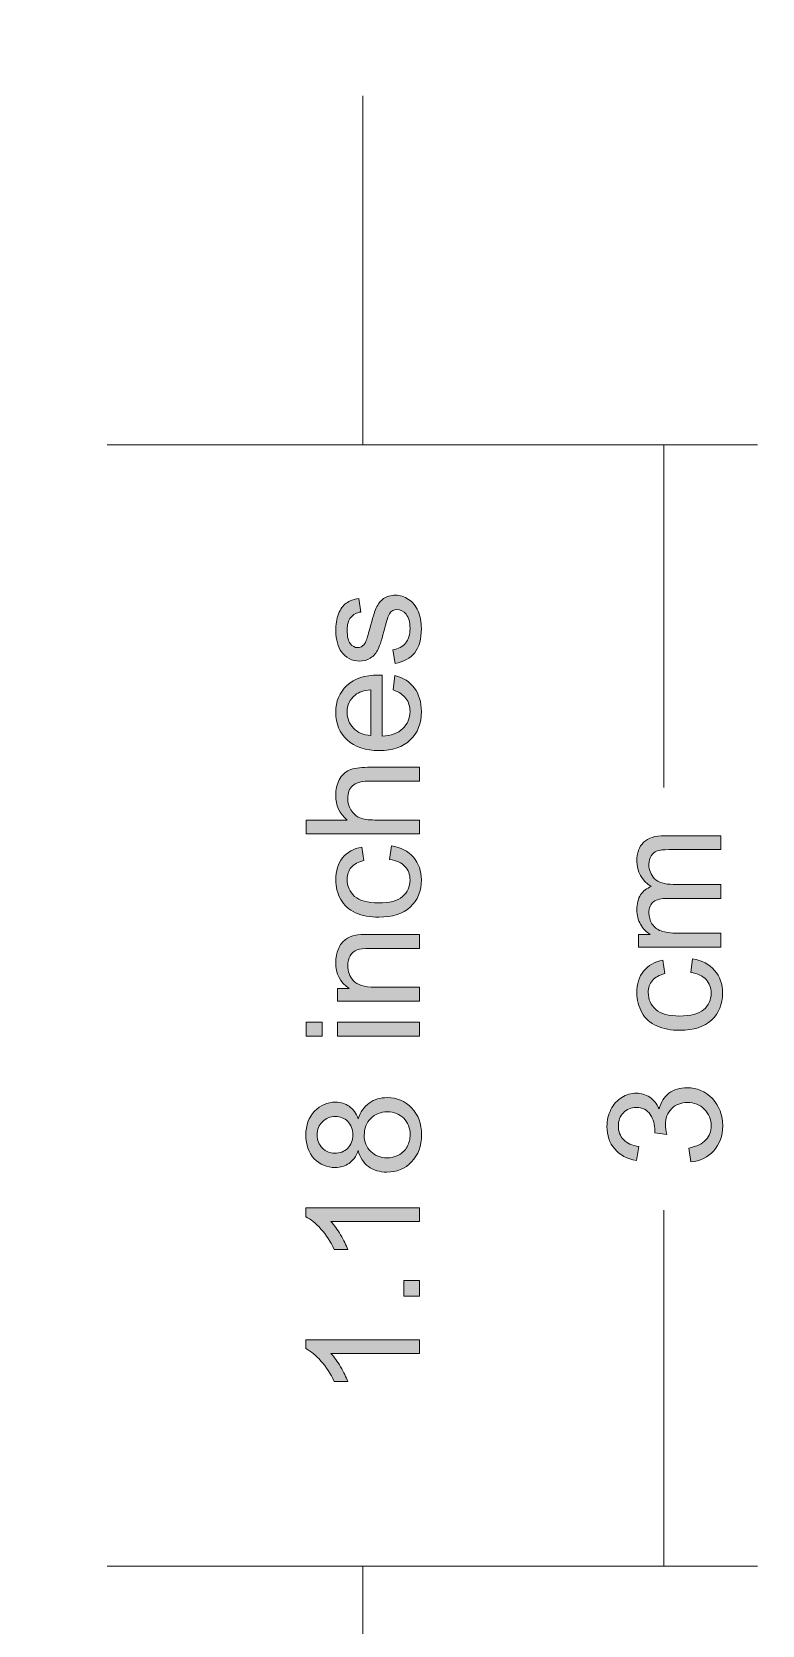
# Model space of a CAD drawing. Header units: centimetres. Extents: x 3.2 to 56.2, y -80.4 to -3.5.
# Drawn here: x 8.625 to 10.578, y -36.038 to -31.775 of the extents above; entities that cross this region are included whole.
import ezdxf

# ---------------------------------------------------------------- set-up
doc = ezdxf.new("R2010")
doc.units = ezdxf.units.CM
doc.header["$MEASUREMENT"] = 0

msp = doc.modelspace()

# ---------------------------------------------------------------- hatches: boundary and pattern name
at = {"true_color": 0x1e6ea6}
h = msp.add_hatch(color=144, dxfattribs=at)
edge = h.paths.add_edge_path()
edge.add_spline(control_points=[(9.6619, -35.2745), (9.6619, -35.2745), (9.6619, -35.3118), (9.6619, -35.3118), (9.6619, -35.3118), (9.4247, -35.3118), (9.4247, -35.3118), (9.4333, -35.3207), (9.4418, -35.3325), (9.4504, -35.3471), (9.4589, -35.3616), (9.4653, -35.3747), (9.4696, -35.3863), (9.4696, -35.3863), (9.4336, -35.3863), (9.4336, -35.3863), (9.4238, -35.3655), (9.412, -35.3473), (9.398, -35.3317), (9.3841, -35.3161), (9.3706, -35.305), (9.3575, -35.2985), (9.3575, -35.2985), (9.3575, -35.2745), (9.3575, -35.2745), (9.3575, -35.2745), (9.6619, -35.2745), (9.6619, -35.2745), (9.6619, -35.2745), (9.6619, -35.2745), (9.6619, -35.2745)], knot_values=[0, 0, 0, 0, 1, 1, 1, 2, 2, 2, 3, 3, 3, 4, 4, 4, 5, 5, 5, 6, 6, 6, 7, 7, 7, 8, 8, 8, 9, 9, 9, 10, 10, 10, 10], degree=3, periodic=1)
h.paths.add_polyline_path([(9.6619, -35.1581), (9.6196, -35.1581), (9.6196, -35.1157), (9.6619, -35.1157)])
edge = h.paths.add_edge_path()
edge.add_spline(control_points=[(9.6619, -34.9215), (9.6619, -34.9215), (9.6619, -34.9587), (9.6619, -34.9587), (9.6619, -34.9587), (9.4247, -34.9587), (9.4247, -34.9587), (9.4333, -34.9677), (9.4418, -34.9795), (9.4504, -34.994), (9.4589, -35.0085), (9.4653, -35.0217), (9.4696, -35.0332), (9.4696, -35.0332), (9.4336, -35.0332), (9.4336, -35.0332), (9.4238, -35.0124), (9.412, -34.9942), (9.398, -34.9786), (9.3841, -34.963), (9.3706, -34.952), (9.3575, -34.9455), (9.3575, -34.9455), (9.3575, -34.9215), (9.3575, -34.9215), (9.3575, -34.9215), (9.6619, -34.9215), (9.6619, -34.9215), (9.6619, -34.9215), (9.6619, -34.9215), (9.6619, -34.9215)], knot_values=[0, 0, 0, 0, 1, 1, 1, 2, 2, 2, 3, 3, 3, 4, 4, 4, 5, 5, 5, 6, 6, 6, 7, 7, 7, 8, 8, 8, 9, 9, 9, 10, 10, 10, 10], degree=3, periodic=1)
edge = h.paths.add_edge_path()
edge.add_spline(control_points=[(9.4976, -34.7684), (9.4919, -34.7838), (9.4838, -34.7953), (9.4734, -34.8027), (9.4629, -34.8101), (9.4503, -34.8139), (9.4357, -34.8139), (9.4136, -34.8139), (9.3951, -34.806), (9.3801, -34.7902), (9.3651, -34.7743), (9.3575, -34.7533), (9.3575, -34.727), (9.3575, -34.7006), (9.3652, -34.6793), (9.3806, -34.6632), (9.396, -34.6471), (9.4147, -34.639), (9.4367, -34.639), (9.4508, -34.639), (9.4631, -34.6427), (9.4734, -34.6501), (9.4839, -34.6574), (9.4919, -34.6685), (9.4976, -34.6836), (9.5036, -34.665), (9.5134, -34.651), (9.5269, -34.6413), (9.5404, -34.6316), (9.5565, -34.6268), (9.5752, -34.6268), (9.6011, -34.6268), (9.6229, -34.636), (9.6405, -34.6542), (9.6581, -34.6726), (9.667, -34.6966), (9.667, -34.7265), (9.667, -34.7563), (9.6581, -34.7804), (9.6404, -34.7987), (9.6227, -34.817), (9.6006, -34.8262), (9.5742, -34.8262), (9.5545, -34.8262), (9.538, -34.8211), (9.5247, -34.8111), (9.5114, -34.8011), (9.5024, -34.7869), (9.4976, -34.7684), (9.4976, -34.7684), (9.4976, -34.7684), (9.4976, -34.7684)], knot_values=[0, 0, 0, 0, 1, 1, 1, 2, 2, 2, 3, 3, 3, 4, 4, 4, 5, 5, 5, 6, 6, 6, 7, 7, 7, 8, 8, 8, 9, 9, 9, 10, 10, 10, 11, 11, 11, 12, 12, 12, 13, 13, 13, 14, 14, 14, 15, 15, 15, 16, 16, 16, 17, 17, 17, 17], degree=3, periodic=1)
edge = h.paths.add_edge_path()
edge.add_spline(control_points=[(9.4343, -34.7758), (9.4487, -34.7758), (9.4605, -34.7712), (9.4696, -34.7621), (9.4787, -34.7529), (9.4832, -34.7409), (9.4832, -34.7261), (9.4832, -34.7116), (9.4787, -34.6999), (9.4697, -34.6908), (9.4607, -34.6817), (9.4496, -34.6771), (9.4365, -34.6771), (9.4228, -34.6771), (9.4113, -34.6818), (9.402, -34.6912), (9.3926, -34.7005), (9.388, -34.7123), (9.388, -34.7265), (9.388, -34.7408), (9.3926, -34.7526), (9.4017, -34.7619), (9.4108, -34.7711), (9.4216, -34.7758), (9.4343, -34.7758), (9.4343, -34.7758), (9.4343, -34.7758), (9.4343, -34.7758)], knot_values=[0, 0, 0, 0, 1, 1, 1, 2, 2, 2, 3, 3, 3, 4, 4, 4, 5, 5, 5, 6, 6, 6, 7, 7, 7, 8, 8, 8, 9, 9, 9, 9], degree=3, periodic=1)
edge = h.paths.add_edge_path()
edge.add_spline(control_points=[(9.5745, -34.7881), (9.5851, -34.7881), (9.5954, -34.7856), (9.6053, -34.7807), (9.6152, -34.7757), (9.6229, -34.7682), (9.6283, -34.7582), (9.6337, -34.7483), (9.6365, -34.7376), (9.6365, -34.7262), (9.6365, -34.7083), (9.6308, -34.6936), (9.6194, -34.6821), (9.6079, -34.6706), (9.5934, -34.6649), (9.5757, -34.6649), (9.5578, -34.6649), (9.543, -34.6708), (9.5313, -34.6826), (9.5196, -34.6944), (9.5137, -34.7094), (9.5137, -34.7274), (9.5137, -34.745), (9.5195, -34.7595), (9.5311, -34.7709), (9.5426, -34.7824), (9.5571, -34.7881), (9.5745, -34.7881), (9.5745, -34.7881), (9.5745, -34.7881), (9.5745, -34.7881)], knot_values=[0, 0, 0, 0, 1, 1, 1, 2, 2, 2, 3, 3, 3, 4, 4, 4, 5, 5, 5, 6, 6, 6, 7, 7, 7, 8, 8, 8, 9, 9, 9, 10, 10, 10, 10], degree=3, periodic=1)
h.paths.add_polyline_path([(9.4011, -34.4625), (9.3588, -34.4625), (9.3588, -34.4253), (9.4011, -34.4253)])
h.paths.add_polyline_path([(9.6619, -34.4625), (9.4422, -34.4625), (9.4422, -34.4253), (9.6619, -34.4253)])
edge = h.paths.add_edge_path()
edge.add_spline(control_points=[(9.6619, -34.3685), (9.6619, -34.3685), (9.4422, -34.3685), (9.4422, -34.3685), (9.4422, -34.3685), (9.4422, -34.335), (9.4422, -34.335), (9.4422, -34.335), (9.4734, -34.335), (9.4734, -34.335), (9.4494, -34.3189), (9.4375, -34.2957), (9.4375, -34.2652), (9.4375, -34.252), (9.4399, -34.2398), (9.4447, -34.2288), (9.4494, -34.2177), (9.4557, -34.2094), (9.4633, -34.2039), (9.471, -34.1984), (9.4802, -34.1945), (9.4908, -34.1923), (9.4977, -34.191), (9.5098, -34.1902), (9.527, -34.1902), (9.527, -34.1902), (9.6619, -34.1902), (9.6619, -34.1902), (9.6619, -34.1902), (9.6619, -34.2275), (9.6619, -34.2275), (9.6619, -34.2275), (9.5284, -34.2275), (9.5284, -34.2275), (9.5132, -34.2275), (9.5019, -34.2289), (9.4944, -34.2318), (9.4869, -34.2347), (9.4809, -34.2398), (9.4764, -34.2472), (9.472, -34.2545), (9.4697, -34.2632), (9.4697, -34.2731), (9.4697, -34.2889), (9.4747, -34.3025), (9.4848, -34.314), (9.4948, -34.3255), (9.5139, -34.3312), (9.542, -34.3312), (9.542, -34.3312), (9.6619, -34.3312), (9.6619, -34.3312), (9.6619, -34.3312), (9.6619, -34.3685), (9.6619, -34.3685), (9.6619, -34.3685), (9.6619, -34.3685), (9.6619, -34.3685)], knot_values=[0, 0, 0, 0, 1, 1, 1, 2, 2, 2, 3, 3, 3, 4, 4, 4, 5, 5, 5, 6, 6, 6, 7, 7, 7, 8, 8, 8, 9, 9, 9, 10, 10, 10, 11, 11, 11, 12, 12, 12, 13, 13, 13, 14, 14, 14, 15, 15, 15, 16, 16, 16, 17, 17, 17, 18, 18, 18, 19, 19, 19, 19], degree=3, periodic=1)
edge = h.paths.add_edge_path()
edge.add_spline(control_points=[(9.5815, -33.9895), (9.5815, -33.9895), (9.5865, -33.9531), (9.5865, -33.9531), (9.6116, -33.9571), (9.6311, -33.9673), (9.6453, -33.9837), (9.6595, -34.0002), (9.6665, -34.0204), (9.6665, -34.0443), (9.6665, -34.0743), (9.6567, -34.0985), (9.6371, -34.1167), (9.6175, -34.1349), (9.5894, -34.144), (9.5529, -34.144), (9.5292, -34.144), (9.5085, -34.1401), (9.4907, -34.1322), (9.473, -34.1244), (9.4597, -34.1125), (9.4509, -34.0964), (9.442, -34.0804), (9.4375, -34.063), (9.4375, -34.0441), (9.4375, -34.0203), (9.4435, -34.0007), (9.4556, -33.9856), (9.4676, -33.9705), (9.4848, -33.9607), (9.5069, -33.9565), (9.5069, -33.9565), (9.5125, -33.9925), (9.5125, -33.9925), (9.4977, -33.9959), (9.4866, -34.002), (9.4791, -34.0108), (9.4717, -34.0196), (9.468, -34.0302), (9.468, -34.0426), (9.468, -34.0614), (9.4747, -34.0766), (9.4881, -34.0884), (9.5016, -34.1001), (9.5228, -34.1059), (9.5518, -34.1059), (9.5813, -34.1059), (9.6027, -34.1003), (9.616, -34.089), (9.6294, -34.0776), (9.6361, -34.0629), (9.6361, -34.0448), (9.6361, -34.0301), (9.6316, -34.0179), (9.6227, -34.0082), (9.6138, -33.9983), (9.6, -33.9921), (9.5815, -33.9895), (9.5815, -33.9895), (9.5815, -33.9895), (9.5815, -33.9895)], knot_values=[0, 0, 0, 0, 1, 1, 1, 2, 2, 2, 3, 3, 3, 4, 4, 4, 5, 5, 5, 6, 6, 6, 7, 7, 7, 8, 8, 8, 9, 9, 9, 10, 10, 10, 11, 11, 11, 12, 12, 12, 13, 13, 13, 14, 14, 14, 15, 15, 15, 16, 16, 16, 17, 17, 17, 18, 18, 18, 19, 19, 19, 20, 20, 20, 20], degree=3, periodic=1)
edge = h.paths.add_edge_path()
edge.add_spline(control_points=[(9.6619, -33.9214), (9.6619, -33.9214), (9.3588, -33.9214), (9.3588, -33.9214), (9.3588, -33.9214), (9.3588, -33.8841), (9.3588, -33.8841), (9.3588, -33.8841), (9.4679, -33.8841), (9.4679, -33.8841), (9.4476, -33.8668), (9.4375, -33.845), (9.4375, -33.8186), (9.4375, -33.8025), (9.4407, -33.7884), (9.4471, -33.7764), (9.4535, -33.7645), (9.4624, -33.756), (9.4736, -33.7508), (9.4849, -33.7457), (9.5014, -33.7431), (9.5228, -33.7431), (9.5228, -33.7431), (9.6619, -33.7431), (9.6619, -33.7431), (9.6619, -33.7431), (9.6619, -33.7804), (9.6619, -33.7804), (9.6619, -33.7804), (9.523, -33.7804), (9.523, -33.7804), (9.5044, -33.7804), (9.4909, -33.7844), (9.4824, -33.7924), (9.4739, -33.8004), (9.4697, -33.8117), (9.4697, -33.8264), (9.4697, -33.8373), (9.4725, -33.8476), (9.4782, -33.8573), (9.484, -33.867), (9.4917, -33.8738), (9.5015, -33.878), (9.5113, -33.8821), (9.5247, -33.8841), (9.542, -33.8841), (9.542, -33.8841), (9.6619, -33.8841), (9.6619, -33.8841), (9.6619, -33.8841), (9.6619, -33.9214), (9.6619, -33.9214), (9.6619, -33.9214), (9.6619, -33.9214), (9.6619, -33.9214)], knot_values=[0, 0, 0, 0, 1, 1, 1, 2, 2, 2, 3, 3, 3, 4, 4, 4, 5, 5, 5, 6, 6, 6, 7, 7, 7, 8, 8, 8, 9, 9, 9, 10, 10, 10, 11, 11, 11, 12, 12, 12, 13, 13, 13, 14, 14, 14, 15, 15, 15, 16, 16, 16, 17, 17, 17, 18, 18, 18, 18], degree=3, periodic=1)
edge = h.paths.add_edge_path()
edge.add_spline(control_points=[(9.5908, -33.5361), (9.5908, -33.5361), (9.5958, -33.4975), (9.5958, -33.4975), (9.6182, -33.5035), (9.6356, -33.5147), (9.648, -33.5311), (9.6603, -33.5475), (9.6665, -33.5684), (9.6665, -33.5938), (9.6665, -33.6259), (9.6567, -33.6513), (9.6369, -33.67), (9.6172, -33.6888), (9.5895, -33.6982), (9.5539, -33.6982), (9.517, -33.6982), (9.4884, -33.6887), (9.4681, -33.6698), (9.4477, -33.6508), (9.4375, -33.6262), (9.4375, -33.5959), (9.4375, -33.5666), (9.4475, -33.5427), (9.4674, -33.5241), (9.4874, -33.5056), (9.5155, -33.4963), (9.5517, -33.4963), (9.5539, -33.4963), (9.5572, -33.4963), (9.5616, -33.4965), (9.5616, -33.4965), (9.5616, -33.6601), (9.5616, -33.6601), (9.5856, -33.6587), (9.6041, -33.6519), (9.6169, -33.6396), (9.6297, -33.6274), (9.6361, -33.6121), (9.6361, -33.5938), (9.6361, -33.5802), (9.6325, -33.5686), (9.6253, -33.559), (9.6181, -33.5493), (9.6066, -33.5417), (9.5908, -33.5361), (9.5908, -33.5361), (9.5908, -33.5361), (9.5908, -33.5361)], knot_values=[0, 0, 0, 0, 1, 1, 1, 2, 2, 2, 3, 3, 3, 4, 4, 4, 5, 5, 5, 6, 6, 6, 7, 7, 7, 8, 8, 8, 9, 9, 9, 10, 10, 10, 11, 11, 11, 12, 12, 12, 13, 13, 13, 14, 14, 14, 15, 15, 15, 16, 16, 16, 16], degree=3, periodic=1)
edge = h.paths.add_edge_path()
edge.add_spline(control_points=[(9.5311, -33.658), (9.5311, -33.658), (9.5311, -33.5356), (9.5311, -33.5356), (9.5126, -33.5373), (9.4988, -33.542), (9.4895, -33.5497), (9.4752, -33.5615), (9.468, -33.5768), (9.468, -33.5957), (9.468, -33.6128), (9.4737, -33.6271), (9.4851, -33.6387), (9.4966, -33.6503), (9.5119, -33.6567), (9.5311, -33.658), (9.5311, -33.658), (9.5311, -33.658), (9.5311, -33.658)], knot_values=[0, 0, 0, 0, 1, 1, 1, 2, 2, 2, 3, 3, 3, 4, 4, 4, 5, 5, 5, 6, 6, 6, 6], degree=3, periodic=1)
edge = h.paths.add_edge_path()
edge.add_spline(control_points=[(9.5963, -33.4653), (9.5963, -33.4653), (9.5903, -33.4285), (9.5903, -33.4285), (9.6051, -33.4264), (9.6164, -33.4206), (9.6243, -33.4112), (9.6321, -33.4017), (9.6361, -33.3885), (9.6361, -33.3715), (9.6361, -33.3544), (9.6326, -33.3417), (9.6256, -33.3334), (9.6187, -33.3251), (9.6105, -33.3209), (9.6011, -33.3209), (9.5928, -33.3209), (9.5861, -33.3247), (9.5813, -33.3321), (9.578, -33.3373), (9.5738, -33.35), (9.5687, -33.3702), (9.5618, -33.3974), (9.5559, -33.4163), (9.5509, -33.4268), (9.5458, -33.4374), (9.5389, -33.4453), (9.53, -33.4508), (9.5212, -33.4562), (9.5114, -33.459), (9.5007, -33.459), (9.4909, -33.459), (9.4818, -33.4567), (9.4735, -33.4522), (9.4652, -33.4477), (9.4583, -33.4417), (9.4528, -33.434), (9.4485, -33.4282), (9.4449, -33.4203), (9.442, -33.4103), (9.439, -33.4003), (9.4375, -33.3897), (9.4375, -33.3782), (9.4375, -33.361), (9.44, -33.3459), (9.445, -33.3329), (9.4499, -33.3199), (9.4567, -33.3103), (9.4652, -33.3041), (9.4737, -33.2979), (9.4851, -33.2936), (9.4993, -33.2913), (9.4993, -33.2913), (9.5044, -33.3277), (9.5044, -33.3277), (9.493, -33.3293), (9.484, -33.3341), (9.4776, -33.342), (9.4712, -33.3499), (9.468, -33.3611), (9.468, -33.3756), (9.468, -33.3926), (9.4708, -33.4048), (9.4765, -33.412), (9.4821, -33.4193), (9.4887, -33.423), (9.4963, -33.423), (9.5011, -33.423), (9.5055, -33.4215), (9.5094, -33.4184), (9.5133, -33.4154), (9.5166, -33.4107), (9.5192, -33.4042), (9.5206, -33.4005), (9.5238, -33.3896), (9.5287, -33.3714), (9.5357, -33.3451), (9.5415, -33.3268), (9.546, -33.3164), (9.5504, -33.3059), (9.557, -33.2977), (9.5654, -33.2918), (9.574, -33.2858), (9.5846, -33.2828), (9.5973, -33.2828), (9.6096, -33.2828), (9.6212, -33.2864), (9.6322, -33.2937), (9.6431, -33.301), (9.6516, -33.3114), (9.6576, -33.325), (9.6636, -33.3387), (9.6665, -33.3542), (9.6665, -33.3714), (9.6665, -33.3999), (9.6606, -33.4217), (9.6488, -33.4367), (9.637, -33.4516), (9.6195, -33.4611), (9.5963, -33.4653)], knot_values=[0, 0, 0, 0, 1, 1, 1, 2, 2, 2, 3, 3, 3, 4, 4, 4, 5, 5, 5, 6, 6, 6, 7, 7, 7, 8, 8, 8, 9, 9, 9, 10, 10, 10, 11, 11, 11, 12, 12, 12, 13, 13, 13, 14, 14, 14, 15, 15, 15, 16, 16, 16, 17, 17, 17, 18, 18, 18, 19, 19, 19, 20, 20, 20, 21, 21, 21, 22, 22, 22, 23, 23, 23, 24, 24, 24, 25, 25, 25, 26, 26, 26, 27, 27, 27, 28, 28, 28, 29, 29, 29, 30, 30, 30, 31, 31, 31, 32, 32, 32, 33, 33, 33, 33], degree=3, periodic=1)
h = msp.add_hatch(color=144, dxfattribs=at)
edge = h.paths.add_edge_path()
edge.add_spline(control_points=[(10.3867, -34.799), (10.3867, -34.799), (10.3816, -34.7617), (10.3816, -34.7617), (10.4028, -34.7574), (10.418, -34.7502), (10.4273, -34.74), (10.4366, -34.7298), (10.4413, -34.7172), (10.4413, -34.7023), (10.4413, -34.6847), (10.4352, -34.6698), (10.4231, -34.6578), (10.411, -34.6458), (10.3959, -34.6398), (10.378, -34.6398), (10.3609, -34.6398), (10.3468, -34.6454), (10.3357, -34.6566), (10.3246, -34.6677), (10.319, -34.6819), (10.319, -34.6992), (10.319, -34.7062), (10.3204, -34.715), (10.3232, -34.7255), (10.3232, -34.7255), (10.2906, -34.7213), (10.2906, -34.7213), (10.2909, -34.7189), (10.291, -34.7168), (10.291, -34.7154), (10.291, -34.6994), (10.2868, -34.6851), (10.2786, -34.6724), (10.2703, -34.6597), (10.2576, -34.6533), (10.2405, -34.6533), (10.2269, -34.6533), (10.2156, -34.658), (10.2066, -34.6672), (10.1977, -34.6765), (10.1932, -34.6884), (10.1932, -34.703), (10.1932, -34.7175), (10.1978, -34.7296), (10.207, -34.7393), (10.2162, -34.7489), (10.2299, -34.7552), (10.2483, -34.7579), (10.2483, -34.7579), (10.2415, -34.7951), (10.2415, -34.7951), (10.2165, -34.7906), (10.1971, -34.7803), (10.1834, -34.7641), (10.1696, -34.748), (10.1628, -34.7279), (10.1628, -34.7039), (10.1628, -34.6874), (10.1663, -34.6722), (10.1734, -34.6583), (10.1805, -34.6443), (10.1901, -34.6337), (10.2023, -34.6263), (10.2146, -34.6189), (10.2276, -34.6152), (10.2413, -34.6152), (10.2544, -34.6152), (10.2662, -34.6188), (10.277, -34.6257), (10.2877, -34.6328), (10.2962, -34.6433), (10.3026, -34.657), (10.3067, -34.6391), (10.3153, -34.6252), (10.3283, -34.6152), (10.3413, -34.6054), (10.3577, -34.6004), (10.3772, -34.6004), (10.4037, -34.6004), (10.4262, -34.6101), (10.4446, -34.6294), (10.463, -34.6487), (10.4722, -34.6731), (10.4722, -34.7026), (10.4722, -34.7292), (10.4642, -34.7513), (10.4483, -34.7688), (10.4325, -34.7865), (10.412, -34.7965), (10.3867, -34.799), (10.3867, -34.799), (10.3867, -34.799), (10.3867, -34.799)], knot_values=[0, 0, 0, 0, 1, 1, 1, 2, 2, 2, 3, 3, 3, 4, 4, 4, 5, 5, 5, 6, 6, 6, 7, 7, 7, 8, 8, 8, 9, 9, 9, 10, 10, 10, 11, 11, 11, 12, 12, 12, 13, 13, 13, 14, 14, 14, 15, 15, 15, 16, 16, 16, 17, 17, 17, 18, 18, 18, 19, 19, 19, 20, 20, 20, 21, 21, 21, 22, 22, 22, 23, 23, 23, 24, 24, 24, 25, 25, 25, 26, 26, 26, 27, 27, 27, 28, 28, 28, 29, 29, 29, 30, 30, 30, 31, 31, 31, 31], degree=3, periodic=1)
edge = h.paths.add_edge_path()
edge.add_spline(control_points=[(10.3867, -34.2922), (10.3867, -34.2922), (10.3918, -34.2558), (10.3918, -34.2558), (10.4168, -34.2599), (10.4364, -34.27), (10.4505, -34.2865), (10.4647, -34.3029), (10.4718, -34.3231), (10.4718, -34.3471), (10.4718, -34.377), (10.462, -34.4012), (10.4424, -34.4194), (10.4227, -34.4377), (10.3947, -34.4467), (10.3581, -34.4467), (10.3344, -34.4467), (10.3137, -34.4428), (10.2959, -34.435), (10.2782, -34.4271), (10.2649, -34.4152), (10.2561, -34.3991), (10.2472, -34.3831), (10.2428, -34.3657), (10.2428, -34.3468), (10.2428, -34.323), (10.2487, -34.3035), (10.2608, -34.2883), (10.2729, -34.2732), (10.29, -34.2634), (10.3122, -34.2592), (10.3122, -34.2592), (10.3177, -34.2952), (10.3177, -34.2952), (10.3029, -34.2987), (10.2919, -34.3047), (10.2844, -34.3135), (10.277, -34.3223), (10.2732, -34.3329), (10.2732, -34.3453), (10.2732, -34.3641), (10.2799, -34.3793), (10.2933, -34.3911), (10.3068, -34.4028), (10.328, -34.4086), (10.3571, -34.4086), (10.3866, -34.4086), (10.4079, -34.403), (10.4213, -34.3917), (10.4346, -34.3803), (10.4413, -34.3656), (10.4413, -34.3475), (10.4413, -34.3328), (10.4368, -34.3206), (10.4279, -34.3109), (10.419, -34.301), (10.4052, -34.2948), (10.3867, -34.2922), (10.3867, -34.2922), (10.3867, -34.2922), (10.3867, -34.2922)], knot_values=[0, 0, 0, 0, 1, 1, 1, 2, 2, 2, 3, 3, 3, 4, 4, 4, 5, 5, 5, 6, 6, 6, 7, 7, 7, 8, 8, 8, 9, 9, 9, 10, 10, 10, 11, 11, 11, 12, 12, 12, 13, 13, 13, 14, 14, 14, 15, 15, 15, 16, 16, 16, 17, 17, 17, 18, 18, 18, 19, 19, 19, 20, 20, 20, 20], degree=3, periodic=1)
edge = h.paths.add_edge_path()
edge.add_spline(control_points=[(10.4671, -34.2241), (10.4671, -34.2241), (10.2474, -34.2241), (10.2474, -34.2241), (10.2474, -34.2241), (10.2474, -34.1906), (10.2474, -34.1906), (10.2474, -34.1906), (10.2785, -34.1906), (10.2785, -34.1906), (10.2677, -34.1838), (10.259, -34.1746), (10.2526, -34.1632), (10.246, -34.1517), (10.2428, -34.1388), (10.2428, -34.1242), (10.2428, -34.1079), (10.2461, -34.0946), (10.2528, -34.0842), (10.2596, -34.0739), (10.269, -34.0665), (10.2811, -34.0623), (10.2555, -34.0448), (10.2428, -34.0221), (10.2428, -33.9942), (10.2428, -33.9723), (10.2487, -33.9555), (10.2608, -33.9438), (10.2729, -33.932), (10.2914, -33.926), (10.3165, -33.926), (10.3165, -33.926), (10.4671, -33.926), (10.4671, -33.926), (10.4671, -33.926), (10.4671, -33.9633), (10.4671, -33.9633), (10.4671, -33.9633), (10.3288, -33.9633), (10.3288, -33.9633), (10.314, -33.9633), (10.3033, -33.9646), (10.2967, -33.967), (10.2902, -33.9694), (10.285, -33.9737), (10.2809, -33.9802), (10.2769, -33.9865), (10.2749, -33.994), (10.2749, -34.0025), (10.2749, -34.0181), (10.2801, -34.0309), (10.2903, -34.0411), (10.3006, -34.0513), (10.317, -34.0564), (10.3396, -34.0564), (10.3396, -34.0564), (10.4671, -34.0564), (10.4671, -34.0564), (10.4671, -34.0564), (10.4671, -34.0937), (10.4671, -34.0937), (10.4671, -34.0937), (10.3245, -34.0937), (10.3245, -34.0937), (10.308, -34.0937), (10.2956, -34.0967), (10.2873, -34.1028), (10.2791, -34.1088), (10.2749, -34.1188), (10.2749, -34.1326), (10.2749, -34.143), (10.2777, -34.1527), (10.2832, -34.1616), (10.2887, -34.1705), (10.2967, -34.1769), (10.3074, -34.1809), (10.318, -34.1848), (10.3333, -34.1868), (10.3532, -34.1868), (10.3532, -34.1868), (10.4671, -34.1868), (10.4671, -34.1868), (10.4671, -34.1868), (10.4671, -34.2241), (10.4671, -34.2241)], knot_values=[0, 0, 0, 0, 1, 1, 1, 2, 2, 2, 3, 3, 3, 4, 4, 4, 5, 5, 5, 6, 6, 6, 7, 7, 7, 8, 8, 8, 9, 9, 9, 10, 10, 10, 11, 11, 11, 12, 12, 12, 13, 13, 13, 14, 14, 14, 15, 15, 15, 16, 16, 16, 17, 17, 17, 18, 18, 18, 19, 19, 19, 20, 20, 20, 21, 21, 21, 22, 22, 22, 23, 23, 23, 24, 24, 24, 25, 25, 25, 26, 26, 26, 27, 27, 27, 28, 28, 28, 28], degree=3, periodic=1)

# ---------------------------------------------------------------- linework, layer by layer
at = {"color": 144, "lineweight": 9, "true_color": 0x1e6ea6}
for points in [[(9.5097, -32.8803), (9.5097, -31.947)], [(8.8264, -32.8803), (10.5649, -32.8803)], [(8.8264, -32.8803), (9.7597, -32.8803)], [(10.3149, -32.8803), (10.3149, -33.7969)], [(10.3149, -34.9281), (10.3149, -35.8803)], [(8.8264, -35.8803), (10.5649, -35.8803)], [(8.8264, -35.8803), (9.7597, -35.8803)], [(9.5097, -36.8136), (9.5097, -35.8803)]]:
    msp.add_lwpolyline(points, dxfattribs=at)
at = {"lineweight": 0}
for points in [[(9.4011, -34.4625), (9.3588, -34.4625), (9.3588, -34.4253), (9.4011, -34.4253), (9.4011, -34.4625), (9.4011, -34.4625)], [(9.6619, -34.4625), (9.4422, -34.4625), (9.4422, -34.4253), (9.6619, -34.4253), (9.6619, -34.4625), (9.6619, -34.4625)], [(9.6619, -35.1581), (9.6196, -35.1581), (9.6196, -35.1157), (9.6619, -35.1157), (9.6619, -35.1581), (9.6619, -35.1581)]]:
    msp.add_lwpolyline(points, dxfattribs=at)
at = {"color": 240, "lineweight": 211, "true_color": 0xed1c24}
msp.add_open_spline([(5.3105, -3.4983), (5.3105, -3.4983), (54.0873, -3.4983), (54.0873, -3.4983), (55.2534, -3.4983), (56.2073, -4.4523), (56.2073, -5.6183), (56.2073, -5.6183), (56.2073, -38.8649), (56.2073, -38.8649), (56.2073, -40.031), (55.2534, -40.985), (54.0873, -40.985), (54.0873, -40.985), (5.3105, -40.985), (5.3105, -40.985), (4.1445, -40.985), (3.1905, -40.031), (3.1905, -38.8649), (3.1905, -38.8649), (3.1905, -5.6183), (3.1905, -5.6183), (3.1905, -4.4523), (4.1445, -3.4983), (5.3105, -3.4983)], degree=3, knots=[0, 0, 0, 0, 1, 1, 1, 2, 2, 2, 3, 3, 3, 4, 4, 4, 5, 5, 5, 6, 6, 6, 7, 7, 7, 8, 8, 8, 8], dxfattribs=at)
at = {"lineweight": 0}
for points, knots in [([(9.5963, -33.4653), (9.5963, -33.4653), (9.5903, -33.4285), (9.5903, -33.4285), (9.6051, -33.4264), (9.6164, -33.4206), (9.6243, -33.4112), (9.6321, -33.4017), (9.6361, -33.3885), (9.6361, -33.3715), (9.6361, -33.3544), (9.6326, -33.3417), (9.6256, -33.3334), (9.6187, -33.3251), (9.6105, -33.3209), (9.6011, -33.3209), (9.5928, -33.3209), (9.5861, -33.3247), (9.5813, -33.3321), (9.578, -33.3373), (9.5738, -33.35), (9.5687, -33.3702), (9.5618, -33.3974), (9.5559, -33.4163), (9.5509, -33.4268), (9.5458, -33.4374), (9.5389, -33.4453), (9.53, -33.4508), (9.5212, -33.4562), (9.5114, -33.459), (9.5007, -33.459), (9.4909, -33.459), (9.4818, -33.4567), (9.4735, -33.4522), (9.4652, -33.4477), (9.4583, -33.4417), (9.4528, -33.434), (9.4485, -33.4282), (9.4449, -33.4203), (9.442, -33.4103), (9.439, -33.4003), (9.4375, -33.3897), (9.4375, -33.3782), (9.4375, -33.361), (9.44, -33.3459), (9.445, -33.3329), (9.4499, -33.3199), (9.4567, -33.3103), (9.4652, -33.3041), (9.4737, -33.2979), (9.4851, -33.2936), (9.4993, -33.2913), (9.4993, -33.2913), (9.5044, -33.3277), (9.5044, -33.3277), (9.493, -33.3293), (9.484, -33.3341), (9.4776, -33.342), (9.4712, -33.3499), (9.468, -33.3611), (9.468, -33.3756), (9.468, -33.3926), (9.4708, -33.4048), (9.4765, -33.412), (9.4821, -33.4193), (9.4887, -33.423), (9.4963, -33.423), (9.5011, -33.423), (9.5055, -33.4215), (9.5094, -33.4184), (9.5133, -33.4154), (9.5166, -33.4107), (9.5192, -33.4042), (9.5206, -33.4005), (9.5238, -33.3896), (9.5287, -33.3714), (9.5357, -33.3451), (9.5415, -33.3268), (9.546, -33.3164), (9.5504, -33.3059), (9.557, -33.2977), (9.5654, -33.2918), (9.574, -33.2858), (9.5846, -33.2828), (9.5973, -33.2828), (9.6096, -33.2828), (9.6212, -33.2864), (9.6322, -33.2937), (9.6431, -33.301), (9.6516, -33.3114), (9.6576, -33.325), (9.6636, -33.3387), (9.6665, -33.3542), (9.6665, -33.3714), (9.6665, -33.3999), (9.6606, -33.4217), (9.6488, -33.4367), (9.637, -33.4516), (9.6195, -33.4611), (9.5963, -33.4653)], [0, 0, 0, 0, 1, 1, 1, 2, 2, 2, 3, 3, 3, 4, 4, 4, 5, 5, 5, 6, 6, 6, 7, 7, 7, 8, 8, 8, 9, 9, 9, 10, 10, 10, 11, 11, 11, 12, 12, 12, 13, 13, 13, 14, 14, 14, 15, 15, 15, 16, 16, 16, 17, 17, 17, 18, 18, 18, 19, 19, 19, 20, 20, 20, 21, 21, 21, 22, 22, 22, 23, 23, 23, 24, 24, 24, 25, 25, 25, 26, 26, 26, 27, 27, 27, 28, 28, 28, 29, 29, 29, 30, 30, 30, 31, 31, 31, 32, 32, 32, 33, 33, 33, 33]), ([(9.5908, -33.5361), (9.5908, -33.5361), (9.5958, -33.4975), (9.5958, -33.4975), (9.6182, -33.5035), (9.6356, -33.5147), (9.648, -33.5311), (9.6603, -33.5475), (9.6665, -33.5684), (9.6665, -33.5938), (9.6665, -33.6259), (9.6567, -33.6513), (9.6369, -33.67), (9.6172, -33.6888), (9.5895, -33.6982), (9.5539, -33.6982), (9.517, -33.6982), (9.4884, -33.6887), (9.4681, -33.6698), (9.4477, -33.6508), (9.4375, -33.6262), (9.4375, -33.5959), (9.4375, -33.5666), (9.4475, -33.5427), (9.4674, -33.5241), (9.4874, -33.5056), (9.5155, -33.4963), (9.5517, -33.4963), (9.5539, -33.4963), (9.5572, -33.4963), (9.5616, -33.4965), (9.5616, -33.4965), (9.5616, -33.6601), (9.5616, -33.6601), (9.5856, -33.6587), (9.6041, -33.6519), (9.6169, -33.6396), (9.6297, -33.6274), (9.6361, -33.6121), (9.6361, -33.5938), (9.6361, -33.5802), (9.6325, -33.5686), (9.6253, -33.559), (9.6181, -33.5493), (9.6066, -33.5417), (9.5908, -33.5361), (9.5908, -33.5361), (9.5908, -33.5361), (9.5908, -33.5361)], [0, 0, 0, 0, 1, 1, 1, 2, 2, 2, 3, 3, 3, 4, 4, 4, 5, 5, 5, 6, 6, 6, 7, 7, 7, 8, 8, 8, 9, 9, 9, 10, 10, 10, 11, 11, 11, 12, 12, 12, 13, 13, 13, 14, 14, 14, 15, 15, 15, 16, 16, 16, 16]), ([(9.5311, -33.658), (9.5311, -33.658), (9.5311, -33.5356), (9.5311, -33.5356), (9.5126, -33.5373), (9.4988, -33.542), (9.4895, -33.5497), (9.4752, -33.5615), (9.468, -33.5768), (9.468, -33.5957), (9.468, -33.6128), (9.4737, -33.6271), (9.4851, -33.6387), (9.4966, -33.6503), (9.5119, -33.6567), (9.5311, -33.658), (9.5311, -33.658), (9.5311, -33.658), (9.5311, -33.658)], [0, 0, 0, 0, 1, 1, 1, 2, 2, 2, 3, 3, 3, 4, 4, 4, 5, 5, 5, 6, 6, 6, 6]), ([(9.6619, -33.9214), (9.6619, -33.9214), (9.3588, -33.9214), (9.3588, -33.9214), (9.3588, -33.9214), (9.3588, -33.8841), (9.3588, -33.8841), (9.3588, -33.8841), (9.4679, -33.8841), (9.4679, -33.8841), (9.4476, -33.8668), (9.4375, -33.845), (9.4375, -33.8186), (9.4375, -33.8025), (9.4407, -33.7884), (9.4471, -33.7764), (9.4535, -33.7645), (9.4624, -33.756), (9.4736, -33.7508), (9.4849, -33.7457), (9.5014, -33.7431), (9.5228, -33.7431), (9.5228, -33.7431), (9.6619, -33.7431), (9.6619, -33.7431), (9.6619, -33.7431), (9.6619, -33.7804), (9.6619, -33.7804), (9.6619, -33.7804), (9.523, -33.7804), (9.523, -33.7804), (9.5044, -33.7804), (9.4909, -33.7844), (9.4824, -33.7924), (9.4739, -33.8004), (9.4697, -33.8117), (9.4697, -33.8264), (9.4697, -33.8373), (9.4725, -33.8476), (9.4782, -33.8573), (9.484, -33.867), (9.4917, -33.8738), (9.5015, -33.878), (9.5113, -33.8821), (9.5247, -33.8841), (9.542, -33.8841), (9.542, -33.8841), (9.6619, -33.8841), (9.6619, -33.8841), (9.6619, -33.8841), (9.6619, -33.9214), (9.6619, -33.9214), (9.6619, -33.9214), (9.6619, -33.9214), (9.6619, -33.9214)], [0, 0, 0, 0, 1, 1, 1, 2, 2, 2, 3, 3, 3, 4, 4, 4, 5, 5, 5, 6, 6, 6, 7, 7, 7, 8, 8, 8, 9, 9, 9, 10, 10, 10, 11, 11, 11, 12, 12, 12, 13, 13, 13, 14, 14, 14, 15, 15, 15, 16, 16, 16, 17, 17, 17, 18, 18, 18, 18]), ([(10.4671, -34.2241), (10.4671, -34.2241), (10.2474, -34.2241), (10.2474, -34.2241), (10.2474, -34.2241), (10.2474, -34.1906), (10.2474, -34.1906), (10.2474, -34.1906), (10.2785, -34.1906), (10.2785, -34.1906), (10.2677, -34.1838), (10.259, -34.1746), (10.2526, -34.1632), (10.246, -34.1517), (10.2428, -34.1388), (10.2428, -34.1242), (10.2428, -34.1079), (10.2461, -34.0946), (10.2528, -34.0842), (10.2596, -34.0739), (10.269, -34.0665), (10.2811, -34.0623), (10.2555, -34.0448), (10.2428, -34.0221), (10.2428, -33.9942), (10.2428, -33.9723), (10.2487, -33.9555), (10.2608, -33.9438), (10.2729, -33.932), (10.2914, -33.926), (10.3165, -33.926), (10.3165, -33.926), (10.4671, -33.926), (10.4671, -33.926), (10.4671, -33.926), (10.4671, -33.9633), (10.4671, -33.9633), (10.4671, -33.9633), (10.3288, -33.9633), (10.3288, -33.9633), (10.314, -33.9633), (10.3033, -33.9646), (10.2967, -33.967), (10.2902, -33.9694), (10.285, -33.9737), (10.2809, -33.9802), (10.2769, -33.9865), (10.2749, -33.994), (10.2749, -34.0025), (10.2749, -34.0181), (10.2801, -34.0309), (10.2903, -34.0411), (10.3006, -34.0513), (10.317, -34.0564), (10.3396, -34.0564), (10.3396, -34.0564), (10.4671, -34.0564), (10.4671, -34.0564), (10.4671, -34.0564), (10.4671, -34.0937), (10.4671, -34.0937), (10.4671, -34.0937), (10.3245, -34.0937), (10.3245, -34.0937), (10.308, -34.0937), (10.2956, -34.0967), (10.2873, -34.1028), (10.2791, -34.1088), (10.2749, -34.1188), (10.2749, -34.1326), (10.2749, -34.143), (10.2777, -34.1527), (10.2832, -34.1616), (10.2887, -34.1705), (10.2967, -34.1769), (10.3074, -34.1809), (10.318, -34.1848), (10.3333, -34.1868), (10.3532, -34.1868), (10.3532, -34.1868), (10.4671, -34.1868), (10.4671, -34.1868), (10.4671, -34.1868), (10.4671, -34.2241), (10.4671, -34.2241)], [0, 0, 0, 0, 1, 1, 1, 2, 2, 2, 3, 3, 3, 4, 4, 4, 5, 5, 5, 6, 6, 6, 7, 7, 7, 8, 8, 8, 9, 9, 9, 10, 10, 10, 11, 11, 11, 12, 12, 12, 13, 13, 13, 14, 14, 14, 15, 15, 15, 16, 16, 16, 17, 17, 17, 18, 18, 18, 19, 19, 19, 20, 20, 20, 21, 21, 21, 22, 22, 22, 23, 23, 23, 24, 24, 24, 25, 25, 25, 26, 26, 26, 27, 27, 27, 28, 28, 28, 28]), ([(9.5815, -33.9895), (9.5815, -33.9895), (9.5865, -33.9531), (9.5865, -33.9531), (9.6116, -33.9571), (9.6311, -33.9673), (9.6453, -33.9837), (9.6595, -34.0002), (9.6665, -34.0204), (9.6665, -34.0443), (9.6665, -34.0743), (9.6567, -34.0985), (9.6371, -34.1167), (9.6175, -34.1349), (9.5894, -34.144), (9.5529, -34.144), (9.5292, -34.144), (9.5085, -34.1401), (9.4907, -34.1322), (9.473, -34.1244), (9.4597, -34.1125), (9.4509, -34.0964), (9.442, -34.0804), (9.4375, -34.063), (9.4375, -34.0441), (9.4375, -34.0203), (9.4435, -34.0007), (9.4556, -33.9856), (9.4676, -33.9705), (9.4848, -33.9607), (9.5069, -33.9565), (9.5069, -33.9565), (9.5125, -33.9925), (9.5125, -33.9925), (9.4977, -33.9959), (9.4866, -34.002), (9.4791, -34.0108), (9.4717, -34.0196), (9.468, -34.0302), (9.468, -34.0426), (9.468, -34.0614), (9.4747, -34.0766), (9.4881, -34.0884), (9.5016, -34.1001), (9.5228, -34.1059), (9.5518, -34.1059), (9.5813, -34.1059), (9.6027, -34.1003), (9.616, -34.089), (9.6294, -34.0776), (9.6361, -34.0629), (9.6361, -34.0448), (9.6361, -34.0301), (9.6316, -34.0179), (9.6227, -34.0082), (9.6138, -33.9983), (9.6, -33.9921), (9.5815, -33.9895), (9.5815, -33.9895), (9.5815, -33.9895), (9.5815, -33.9895)], [0, 0, 0, 0, 1, 1, 1, 2, 2, 2, 3, 3, 3, 4, 4, 4, 5, 5, 5, 6, 6, 6, 7, 7, 7, 8, 8, 8, 9, 9, 9, 10, 10, 10, 11, 11, 11, 12, 12, 12, 13, 13, 13, 14, 14, 14, 15, 15, 15, 16, 16, 16, 17, 17, 17, 18, 18, 18, 19, 19, 19, 20, 20, 20, 20]), ([(9.6619, -34.3685), (9.6619, -34.3685), (9.4422, -34.3685), (9.4422, -34.3685), (9.4422, -34.3685), (9.4422, -34.335), (9.4422, -34.335), (9.4422, -34.335), (9.4734, -34.335), (9.4734, -34.335), (9.4494, -34.3189), (9.4375, -34.2957), (9.4375, -34.2652), (9.4375, -34.252), (9.4399, -34.2398), (9.4447, -34.2288), (9.4494, -34.2177), (9.4557, -34.2094), (9.4633, -34.2039), (9.471, -34.1984), (9.4802, -34.1945), (9.4908, -34.1923), (9.4977, -34.191), (9.5098, -34.1902), (9.527, -34.1902), (9.527, -34.1902), (9.6619, -34.1902), (9.6619, -34.1902), (9.6619, -34.1902), (9.6619, -34.2275), (9.6619, -34.2275), (9.6619, -34.2275), (9.5284, -34.2275), (9.5284, -34.2275), (9.5132, -34.2275), (9.5019, -34.2289), (9.4944, -34.2318), (9.4869, -34.2347), (9.4809, -34.2398), (9.4764, -34.2472), (9.472, -34.2545), (9.4697, -34.2632), (9.4697, -34.2731), (9.4697, -34.2889), (9.4747, -34.3025), (9.4848, -34.314), (9.4948, -34.3255), (9.5139, -34.3312), (9.542, -34.3312), (9.542, -34.3312), (9.6619, -34.3312), (9.6619, -34.3312), (9.6619, -34.3312), (9.6619, -34.3685), (9.6619, -34.3685), (9.6619, -34.3685), (9.6619, -34.3685), (9.6619, -34.3685)], [0, 0, 0, 0, 1, 1, 1, 2, 2, 2, 3, 3, 3, 4, 4, 4, 5, 5, 5, 6, 6, 6, 7, 7, 7, 8, 8, 8, 9, 9, 9, 10, 10, 10, 11, 11, 11, 12, 12, 12, 13, 13, 13, 14, 14, 14, 15, 15, 15, 16, 16, 16, 17, 17, 17, 18, 18, 18, 19, 19, 19, 19]), ([(10.3867, -34.2922), (10.3867, -34.2922), (10.3918, -34.2558), (10.3918, -34.2558), (10.4168, -34.2599), (10.4364, -34.27), (10.4505, -34.2865), (10.4647, -34.3029), (10.4718, -34.3231), (10.4718, -34.3471), (10.4718, -34.377), (10.462, -34.4012), (10.4424, -34.4194), (10.4227, -34.4377), (10.3947, -34.4467), (10.3581, -34.4467), (10.3344, -34.4467), (10.3137, -34.4428), (10.2959, -34.435), (10.2782, -34.4271), (10.2649, -34.4152), (10.2561, -34.3991), (10.2472, -34.3831), (10.2428, -34.3657), (10.2428, -34.3468), (10.2428, -34.323), (10.2487, -34.3035), (10.2608, -34.2883), (10.2729, -34.2732), (10.29, -34.2634), (10.3122, -34.2592), (10.3122, -34.2592), (10.3177, -34.2952), (10.3177, -34.2952), (10.3029, -34.2987), (10.2919, -34.3047), (10.2844, -34.3135), (10.277, -34.3223), (10.2732, -34.3329), (10.2732, -34.3453), (10.2732, -34.3641), (10.2799, -34.3793), (10.2933, -34.3911), (10.3068, -34.4028), (10.328, -34.4086), (10.3571, -34.4086), (10.3866, -34.4086), (10.4079, -34.403), (10.4213, -34.3917), (10.4346, -34.3803), (10.4413, -34.3656), (10.4413, -34.3475), (10.4413, -34.3328), (10.4368, -34.3206), (10.4279, -34.3109), (10.419, -34.301), (10.4052, -34.2948), (10.3867, -34.2922), (10.3867, -34.2922), (10.3867, -34.2922), (10.3867, -34.2922)], [0, 0, 0, 0, 1, 1, 1, 2, 2, 2, 3, 3, 3, 4, 4, 4, 5, 5, 5, 6, 6, 6, 7, 7, 7, 8, 8, 8, 9, 9, 9, 10, 10, 10, 11, 11, 11, 12, 12, 12, 13, 13, 13, 14, 14, 14, 15, 15, 15, 16, 16, 16, 17, 17, 17, 18, 18, 18, 19, 19, 19, 20, 20, 20, 20]), ([(10.3867, -34.799), (10.3867, -34.799), (10.3816, -34.7617), (10.3816, -34.7617), (10.4028, -34.7574), (10.418, -34.7502), (10.4273, -34.74), (10.4366, -34.7298), (10.4413, -34.7172), (10.4413, -34.7023), (10.4413, -34.6847), (10.4352, -34.6698), (10.4231, -34.6578), (10.411, -34.6458), (10.3959, -34.6398), (10.378, -34.6398), (10.3609, -34.6398), (10.3468, -34.6454), (10.3357, -34.6566), (10.3246, -34.6677), (10.319, -34.6819), (10.319, -34.6992), (10.319, -34.7062), (10.3204, -34.715), (10.3232, -34.7255), (10.3232, -34.7255), (10.2906, -34.7213), (10.2906, -34.7213), (10.2909, -34.7189), (10.291, -34.7168), (10.291, -34.7154), (10.291, -34.6994), (10.2868, -34.6851), (10.2786, -34.6724), (10.2703, -34.6597), (10.2576, -34.6533), (10.2405, -34.6533), (10.2269, -34.6533), (10.2156, -34.658), (10.2066, -34.6672), (10.1977, -34.6765), (10.1932, -34.6884), (10.1932, -34.703), (10.1932, -34.7175), (10.1978, -34.7296), (10.207, -34.7393), (10.2162, -34.7489), (10.2299, -34.7552), (10.2483, -34.7579), (10.2483, -34.7579), (10.2415, -34.7951), (10.2415, -34.7951), (10.2165, -34.7906), (10.1971, -34.7803), (10.1834, -34.7641), (10.1696, -34.748), (10.1628, -34.7279), (10.1628, -34.7039), (10.1628, -34.6874), (10.1663, -34.6722), (10.1734, -34.6583), (10.1805, -34.6443), (10.1901, -34.6337), (10.2023, -34.6263), (10.2146, -34.6189), (10.2276, -34.6152), (10.2413, -34.6152), (10.2544, -34.6152), (10.2662, -34.6188), (10.277, -34.6257), (10.2877, -34.6328), (10.2962, -34.6433), (10.3026, -34.657), (10.3067, -34.6391), (10.3153, -34.6252), (10.3283, -34.6152), (10.3413, -34.6054), (10.3577, -34.6004), (10.3772, -34.6004), (10.4037, -34.6004), (10.4262, -34.6101), (10.4446, -34.6294), (10.463, -34.6487), (10.4722, -34.6731), (10.4722, -34.7026), (10.4722, -34.7292), (10.4642, -34.7513), (10.4483, -34.7688), (10.4325, -34.7865), (10.412, -34.7965), (10.3867, -34.799), (10.3867, -34.799), (10.3867, -34.799), (10.3867, -34.799)], [0, 0, 0, 0, 1, 1, 1, 2, 2, 2, 3, 3, 3, 4, 4, 4, 5, 5, 5, 6, 6, 6, 7, 7, 7, 8, 8, 8, 9, 9, 9, 10, 10, 10, 11, 11, 11, 12, 12, 12, 13, 13, 13, 14, 14, 14, 15, 15, 15, 16, 16, 16, 17, 17, 17, 18, 18, 18, 19, 19, 19, 20, 20, 20, 21, 21, 21, 22, 22, 22, 23, 23, 23, 24, 24, 24, 25, 25, 25, 26, 26, 26, 27, 27, 27, 28, 28, 28, 29, 29, 29, 30, 30, 30, 31, 31, 31, 31]), ([(9.4976, -34.7684), (9.4919, -34.7838), (9.4838, -34.7953), (9.4734, -34.8027), (9.4629, -34.8101), (9.4503, -34.8139), (9.4357, -34.8139), (9.4136, -34.8139), (9.3951, -34.806), (9.3801, -34.7902), (9.3651, -34.7743), (9.3575, -34.7533), (9.3575, -34.727), (9.3575, -34.7006), (9.3652, -34.6793), (9.3806, -34.6632), (9.396, -34.6471), (9.4147, -34.639), (9.4367, -34.639), (9.4508, -34.639), (9.4631, -34.6427), (9.4734, -34.6501), (9.4839, -34.6574), (9.4919, -34.6685), (9.4976, -34.6836), (9.5036, -34.665), (9.5134, -34.651), (9.5269, -34.6413), (9.5404, -34.6316), (9.5565, -34.6268), (9.5752, -34.6268), (9.6011, -34.6268), (9.6229, -34.636), (9.6405, -34.6542), (9.6581, -34.6726), (9.667, -34.6966), (9.667, -34.7265), (9.667, -34.7563), (9.6581, -34.7804), (9.6404, -34.7987), (9.6227, -34.817), (9.6006, -34.8262), (9.5742, -34.8262), (9.5545, -34.8262), (9.538, -34.8211), (9.5247, -34.8111), (9.5114, -34.8011), (9.5024, -34.7869), (9.4976, -34.7684), (9.4976, -34.7684), (9.4976, -34.7684), (9.4976, -34.7684)], [0, 0, 0, 0, 1, 1, 1, 2, 2, 2, 3, 3, 3, 4, 4, 4, 5, 5, 5, 6, 6, 6, 7, 7, 7, 8, 8, 8, 9, 9, 9, 10, 10, 10, 11, 11, 11, 12, 12, 12, 13, 13, 13, 14, 14, 14, 15, 15, 15, 16, 16, 16, 17, 17, 17, 17]), ([(9.4343, -34.7758), (9.4487, -34.7758), (9.4605, -34.7712), (9.4696, -34.7621), (9.4787, -34.7529), (9.4832, -34.7409), (9.4832, -34.7261), (9.4832, -34.7116), (9.4787, -34.6999), (9.4697, -34.6908), (9.4607, -34.6817), (9.4496, -34.6771), (9.4365, -34.6771), (9.4228, -34.6771), (9.4113, -34.6818), (9.402, -34.6912), (9.3926, -34.7005), (9.388, -34.7123), (9.388, -34.7265), (9.388, -34.7408), (9.3926, -34.7526), (9.4017, -34.7619), (9.4108, -34.7711), (9.4216, -34.7758), (9.4343, -34.7758), (9.4343, -34.7758), (9.4343, -34.7758), (9.4343, -34.7758)], [0, 0, 0, 0, 1, 1, 1, 2, 2, 2, 3, 3, 3, 4, 4, 4, 5, 5, 5, 6, 6, 6, 7, 7, 7, 8, 8, 8, 9, 9, 9, 9]), ([(9.5745, -34.7881), (9.5851, -34.7881), (9.5954, -34.7856), (9.6053, -34.7807), (9.6152, -34.7757), (9.6229, -34.7682), (9.6283, -34.7582), (9.6337, -34.7483), (9.6365, -34.7376), (9.6365, -34.7262), (9.6365, -34.7083), (9.6308, -34.6936), (9.6194, -34.6821), (9.6079, -34.6706), (9.5934, -34.6649), (9.5757, -34.6649), (9.5578, -34.6649), (9.543, -34.6708), (9.5313, -34.6826), (9.5196, -34.6944), (9.5137, -34.7094), (9.5137, -34.7274), (9.5137, -34.745), (9.5195, -34.7595), (9.5311, -34.7709), (9.5426, -34.7824), (9.5571, -34.7881), (9.5745, -34.7881), (9.5745, -34.7881), (9.5745, -34.7881), (9.5745, -34.7881)], [0, 0, 0, 0, 1, 1, 1, 2, 2, 2, 3, 3, 3, 4, 4, 4, 5, 5, 5, 6, 6, 6, 7, 7, 7, 8, 8, 8, 9, 9, 9, 10, 10, 10, 10]), ([(9.6619, -34.9215), (9.6619, -34.9215), (9.6619, -34.9587), (9.6619, -34.9587), (9.6619, -34.9587), (9.4247, -34.9587), (9.4247, -34.9587), (9.4333, -34.9677), (9.4418, -34.9795), (9.4504, -34.994), (9.4589, -35.0085), (9.4653, -35.0217), (9.4696, -35.0332), (9.4696, -35.0332), (9.4336, -35.0332), (9.4336, -35.0332), (9.4238, -35.0124), (9.412, -34.9942), (9.398, -34.9786), (9.3841, -34.963), (9.3706, -34.952), (9.3575, -34.9455), (9.3575, -34.9455), (9.3575, -34.9215), (9.3575, -34.9215), (9.3575, -34.9215), (9.6619, -34.9215), (9.6619, -34.9215), (9.6619, -34.9215), (9.6619, -34.9215), (9.6619, -34.9215)], [0, 0, 0, 0, 1, 1, 1, 2, 2, 2, 3, 3, 3, 4, 4, 4, 5, 5, 5, 6, 6, 6, 7, 7, 7, 8, 8, 8, 9, 9, 9, 10, 10, 10, 10]), ([(9.6619, -35.2745), (9.6619, -35.2745), (9.6619, -35.3118), (9.6619, -35.3118), (9.6619, -35.3118), (9.4247, -35.3118), (9.4247, -35.3118), (9.4333, -35.3207), (9.4418, -35.3325), (9.4504, -35.3471), (9.4589, -35.3616), (9.4653, -35.3747), (9.4696, -35.3863), (9.4696, -35.3863), (9.4336, -35.3863), (9.4336, -35.3863), (9.4238, -35.3655), (9.412, -35.3473), (9.398, -35.3317), (9.3841, -35.3161), (9.3706, -35.305), (9.3575, -35.2985), (9.3575, -35.2985), (9.3575, -35.2745), (9.3575, -35.2745), (9.3575, -35.2745), (9.6619, -35.2745), (9.6619, -35.2745), (9.6619, -35.2745), (9.6619, -35.2745), (9.6619, -35.2745)], [0, 0, 0, 0, 1, 1, 1, 2, 2, 2, 3, 3, 3, 4, 4, 4, 5, 5, 5, 6, 6, 6, 7, 7, 7, 8, 8, 8, 9, 9, 9, 10, 10, 10, 10])]:
    msp.add_open_spline(points, degree=3, knots=knots, dxfattribs=at)

doc.saveas('drawing.dxf')
